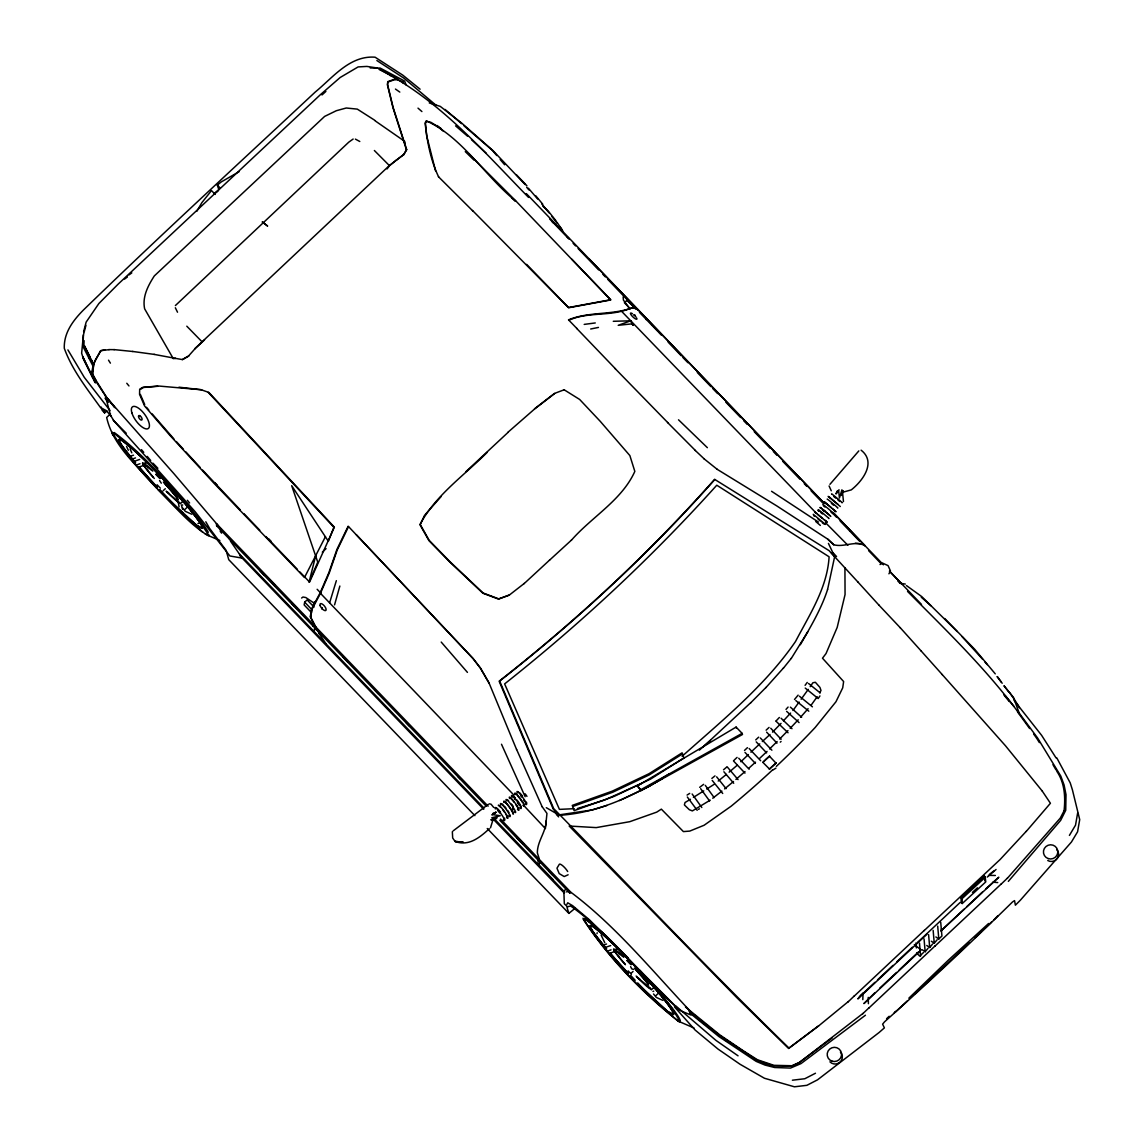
<?xml version="1.0" encoding="UTF-8"?>
<svg xmlns="http://www.w3.org/2000/svg" width="1144" height="1144" viewBox="0 0 1144 1144"><rect width="100%" height="100%" fill="white"/><g stroke="black" fill="none" stroke-linecap="round" stroke-linejoin="round"><path stroke-width="1.5" d="M1064.049 810.91C1065.564 797.325 1064.749 782.854 1056.784 771.242M862.805 999.627L863.062 992.878M85.943 325.354L83.412 334.963L82.969 346.46L92.964 366.037L91.491 374.345L95.309 382.682L82.697 356.613L93.05 378.278M84.084 340.669L83.898 345.588L93.279 364.521L100.586 350.665L109.138 349.649M83.412 334.963L81.639 353.21L83.655 359.688L95.309 382.682M546.131 820.92C545.917 832.274 537.28 841.183 537.351 852.881L539.253 858.829M452.338 831.731L452.681 838.009L455.083 841.441C468.826 846.631 479.765 837.437 489.289 828.785M319.448 633.862L310.61 617.059L311.525 611.554M552.752 879.336L539.067 865.336L539.525 862.662L539.067 865.336L564.779 892.12M92.764 374.202L93.636 364.564L95.553 359.559L100.929 350.722L104.776 349.749M92.278 372.858L93.751 364.564L91.406 359.845M1077.648 813.012L1075.517 825.181L1069.411 835.406M310.61 617.059L312.155 609.023L320.434 593.378L329.143 573.273L337.251 549.892L348.477 526.74M304.69 602.173L304.132 604.933L311.025 612.111L311.583 609.352L304.69 602.173L307.135 599.871L314.042 607.049M142.471 463.191L143.786 464.893M146.99 469.011L148.305 470.713M175.833 494.222L177.163 495.924M596.996 933.661L597.182 932.76M613.499 949.32L614.828 951.021M618.032 955.126L619.347 956.827M646.689 981.252L646.875 980.351M828.442 543.414L834.677 556.527L827.555 589.646M312.541 607.378L314.486 601.873M315.687 555.712L309.052 582.253L317.76 562.147L291.691 485.685L328.342 541.269L333.891 527.27L208.222 392.363M83.612 331.746L86.143 322.107L98.885 303.503L118.204 284.07L320.434 94.652L340.197 77.477L358.115 66.924L366.866 66.424L377.048 67.954M334.563 604.861L339.854 586.043M493.136 819.247L490.49 827.841M329.601 602.845L336.35 580.666M841.955 489.789L839.424 498.055L838.695 490.99M499.771 820.248L569.726 893.006L570.084 891.92M827.555 589.603C821.22 609.194 810.51 626.926 800.342 644.716M179.107 506.906L178.178 501.773M649.22 987.887L650.235 988.63M841.212 495.481L843.056 490.79M313.456 624.538L312.913 625.911L314.099 625.697L315.258 627.413L314.7 629.972M313.813 624.924L313.27 626.297L314.457 626.083M316.259 628.557L310.238 616.659L311.783 608.608L320.091 592.949L328.814 572.801L336.937 549.392L348.176 526.197L473.144 658.744L480.509 668.325L489.046 683.111M839.038 489.761L836.078 493.722L837.479 490.647M321.721 608.88L322.322 607.65M841.927 494.179L843.414 491.262M325.454 536.622L304.49 577.505L213.885 483.14L169.584 434.992L144.559 405.92L139.554 394.294L139.682 389.189L142.771 387.344L158.687 386.028L201.687 389.789M819.776 692.806L820.992 690.461L819.948 687.43L815.357 682.267L812.869 682.782L810.181 686.657M566.909 904.361L567.724 902.802L572.615 905.662L589.589 919.933L679.665 1010.338L691.005 1015.043M1064.049 810.853L1060.259 818.132L1007.335 878.306M888.931 573.802L890.461 570.942L888.059 565.608L882.668 563.148L880.022 564.535M997.911 915.686L994.093 919.647M314.9 627.041L314.343 629.6M807.821 631.702L791.276 658.458M196.768 211.383L201.802 202.731L211.497 190.562L215.215 194.408M403.546 154.855L406.606 149.492M565.379 889.646L563.863 891.162L564.307 903.789L567.438 906.734L570.684 905.991C609.795 934.004 639.21 973.301 674.674 1005.547M794.508 699.499L798.112 695.137M894.208 1012.812L895.68 1011.439M538.138 860.131L538.91 859.001L537.952 862.147M836.078 493.722L837.937 491.033M819.933 695.938L818.16 698.541L805.233 688.073M805.076 685.342L807.235 682.425M811.21 705.062L817.173 696.753M792.978 710.495L799.098 702.044M801.129 699.227L808.265 689.36M474.889 815.643L228.743 559.659L226.126 550.336L209.552 528.328L205.806 521.764M764.135 760.96L762.862 762.362L769.54 769.111M769.483 756.227L775.932 763.077M623.151 296.868L623.423 300.1L629.643 308.594L633.676 307.865L638.409 310.024L588.845 258.615M861.775 994.179L857.871 998.912L926.969 934.19M575.017 908.35L568.883 913.398L567.038 907.492L567.653 906.763M829.943 484.327L858.815 450.922M775.804 763.248L769.311 769.197L776.104 762.848M775.947 768.11L772.872 770.026M769.34 756.399L763.077 762.261M783.411 668.168L791.348 658.286M175.389 305.548L348.777 142.156L353.153 139.039M195.109 348.634L188.56 355.998L182.325 359.559M1026.225 831.459L1050.421 803.26L1042.198 790.99M808.107 708.665L800.571 717.231M785.985 709.409L788.087 707.063M776.118 720.892L779.364 717.474M1008.336 881.38L1060.645 820.391L1065.736 810.281L1066.008 794.665L1064.092 784.999L1060.803 776.104L1037.608 738.023L1017.359 710.596M441.141 496.525L424.51 515.415L420.248 524.538L429.257 540.468L450.164 561.904L483.111 593.007L498.741 598.87L509.366 594.966M765.908 687.601L783.483 667.982M798.212 719.805L790.175 728.328M699.67 787.329L703.646 784.341M714.828 479.493C649.449 553.181 577.219 620.305 499.656 681.023L553.667 808.594C632.003 888.387 708.765 970.012 788.974 1048.047L818.732 1025.71M781.052 723.38L772.529 732.16M783.44 720.806L790.604 713.069M1026.225 831.359L1000.156 859.473L924.109 930.658M194.895 348.591L389.375 165.551L403.689 154.497M195.095 348.648L204.547 339.897M787.959 730.587L779.636 739.01M777.134 741.541L769.583 748.934M217.86 191.105L214.371 193.693L219.176 189.189M750.693 702.816L766.022 687.401M734.119 760.159L737.051 757.414M744.501 750.421L747.432 747.676M755.726 739.911L758.658 737.165M766.122 730.172L769.054 727.427M687.315 796.996L697.182 810.309M767.066 751.379L759.416 758.601M908.836 998.197L948.19 960.302L988.588 923.494M571.399 540.225C591.777 516.873 621.864 500.271 634.834 471.399L629.858 455.569L600.2 421.278L579.636 399.442L564.006 389.689M508.236 432.217L465.851 471.7M737.108 765.336L729.128 772.171M740.869 761.747L748.39 754.568M750.893 752.18L759.759 743.886M765.079 760.016L769.64 755.998M848.104 1001.887L854.182 996.038M1001.157 884.112L1007.421 878.149M960.116 902.502L917.517 942.413M987.229 877.105L996.066 869.469M916.644 952.952L919.676 956.112L923.523 952.509M922.221 949.734L925.153 951.751L928.084 948.247M926.769 945.473L929.7 947.489L932.632 943.986M931.316 941.212L934.248 943.228L937.179 939.724M935.864 936.965L938.795 938.967L941.927 936.035L940.711 922.25M935.005 946.088L1001.257 883.94M907.406 1000.843L895.08 1012.326M915.171 993.578L969.511 942.67M974.688 937.823L981.152 931.759M985.027 928.127L991.505 922.064M124.582 279.036L127.413 277.02M128.986 274.903L131.817 272.901M110.525 413.842L106.649 417.46C113.27 446.818 138.295 466.337 156.828 488.345M163.034 490.847L165.279 488.745M180.266 503.732L183.626 500.572M184.785 509.552L187.03 507.45M322.308 552.166L326.069 548.634M628.514 301.115L626.869 300.4L624.409 302.702L630.172 308.68M750.836 702.588L702.859 747.175M630.802 973.573L633.047 971.471M651.308 989.86L654.668 986.7M655.827 995.666L658.072 993.564M853.91 996.395L924.266 930.401M859.416 996.824L874.903 982.324M877.491 979.893L892.978 965.393M896.853 961.761L912.354 947.246M874.588 993.021L863.906 1003.588L921.134 949.978L914.299 944.558M879.765 988.173L896.581 972.429M899.17 969.998L918.575 951.822M964.092 909.194L940.811 931.001L998.812 877.219L986.085 888.588M966.68 906.763L982.21 892.22M868.854 1008.05L935.206 945.816M886.586 1018.689L889.188 1016.258M862.647 1013.827L869.154 1007.678M524.109 583.64L549.663 560.017M322.007 94.966L325.883 91.42M762.319 741.541L769.969 734.505M780.279 742.17L781.066 741.455M961.06 897.668L984.426 876.147L985.141 876.862L985.785 881.881L962.261 903.517L961.217 902.745L961.06 897.668L962.104 898.626L962.261 903.517M962.104 898.626L985.284 877.291M972.443 892.406L977.448 887.816M487.387 452.166C464.307 475.403 435.392 495.323 419.919 524.653L428.928 540.597L449.864 562.076L482.882 593.236L498.527 599.098L509.166 595.195L524.281 583.426M549.535 560.174L571.485 540.082M749.034 768.039L755.526 762.147M723.508 769.798L726.569 767.195M508.036 432.189L534.691 408.908L554.668 393.507M699.341 750.149L710.524 740.34M745.001 771.542L735.892 779.436M733.504 781.495L724.61 788.917M711.854 778.42L714.986 775.904M453.124 830.901L488.231 804.389M101.23 407.064L102.245 410.467L104.59 412.884L107.007 410.896M389.26 165.909L396.682 159.831M848.39 1001.515L818.403 1026.111L788.602 1048.49L736.679 997.525L569.183 826.039L596.224 827.612L629.786 821.678L656.727 812.126L661.346 809.137L683.411 831.602L689.775 831.087L704.103 825.253L731.102 806.234A909.308 906.077 28 0 0 772.515 769.955M218.361 188.374L217.331 185.085L221.178 181.968L239.167 171.657M718.203 781.052L726.397 774.388M721.893 791.105L712.726 798.226M862.962 1013.441L798.984 1062.847L791.476 1066.194L773.444 1065.779L756.985 1060.231L719.29 1035.306L688.645 1010.738M682.124 756.27C722.107 720.563 764.893 686.028 795.509 641.512C809.537 614.671 827.312 587.787 829.1 556.799L716.773 485.213C651.865 557.428 580.737 623.623 504.633 683.897L559.43 809.38L574.145 808.679M989.489 874.345L993.693 871.056M534.534 408.837L554.54 393.407L564.106 389.804M865.436 1015.229L801 1063.591L790.504 1068.081L774.688 1067.509L765.05 1065.093L756.213 1061.403L718.89 1036.55L689.56 1012.812M710.195 800.142L692.363 810.924L689.36 809.737L684.384 804.947L685.027 802.516L690.447 799.256M301.616 598.026L302.974 597.011L305.834 597.554L314.729 603.56M832.117 1038.008L799.399 1062.39L791.92 1065.736L773.902 1065.321L757.471 1059.773L743.271 1050.764L719.833 1034.891L685.471 1007.02M396.453 160.046L403.789 154.64L406.706 149.635L393.136 107.45L387.559 84.499L387.83 81.61L394.38 79.293L397.912 79.179L379.25 68.955M669.454 773.787L649.005 786.471L619.505 800.543M687.072 795.066L689.703 793.393M491.877 814.928L496.01 812.24L492.792 813.498M698.498 809.394L699.427 808.808M572.672 806.506L572.272 805.405L612.326 791.133L649.034 773.701L682.096 752.824L682.496 753.925L649.42 774.803L612.726 792.234L572.672 806.506L574.116 810.638L614.171 796.367L650.864 778.921L683.883 757.957M693.407 797.397L703.76 790.89M706.72 789.031L714.113 784.369M493.107 814.027L496.01 812.24M140.469 389.303L143.543 387.458L157.686 386.286M637.365 785.928L736.092 727.083L742.127 733.361L742.485 734.491L641.226 790.533L637.365 785.928L641.226 790.533M188.76 356.041L182.54 359.602L175.318 358.344M662.204 778.721C630.244 797.311 595.809 813.413 558.358 815.343L553.21 808.994L499.127 681.223C576.805 620.42 649.148 553.181 714.628 479.365L829.071 550.636L858.186 582.325M640.94 789.632L742.127 733.361M568.983 891.276L566.537 891.891M815.472 1073.244L804.818 1078.735L792.392 1080.208M205.377 534.205L208.465 534.777C183.011 496.31 149.835 461.59 113.642 433.004L112.255 433.261L112.727 435.206M627.57 958.071C613.785 944.672 601.043 929.457 584.684 919.132L583.297 919.39C608.622 957.9 642.27 992.963 678.621 1021.335L679.507 1020.891C668.568 1000.399 650.879 984.255 635.849 966.766M641.898 783.254L604.447 800.099L577.405 808.536M568.125 874.788L564.192 876.547L559.216 873.616L556.956 868.21L559.187 864.506A6.95 1.773 48.6 0 1 562.619 865.679A6.95 1.773 48.6 0 1 567.681 871.514M491.934 820.477L496.467 818.518M145.946 463.148L144.673 463.077M179.208 502.516L177.921 502.445M182.697 505.033L181.424 504.962L182.597 509.423M197.955 523.537L198.727 523.237M616.988 949.277L615.701 949.205M652.967 991.448L653.739 991.162M568.968 320.22C588.102 311.497 610.295 316.759 629.643 308.594M132.275 459.101L135.493 457.9M136.794 464.907L140.011 463.72M603.303 945.216L606.534 944.014M607.836 951.036L611.053 949.835M569.726 893.006L571.128 892.52L500.514 819.061M135.049 461.046L139.668 459.445M139.568 466.852L144.201 465.25M606.091 947.16L610.71 945.559M610.61 952.981L615.229 951.379M577.077 328.685L568.496 319.834C589.103 311.34 612.455 315.415 633.304 307.464L638.037 309.624L824.381 503.417M490.719 819.833L497.125 817.76M130.588 456.113L133.505 455.198M606.935 805.476L592.306 809.938L558.801 814.928L546.289 807.678M842.027 492.449L851.265 489.889C862.633 480.981 876.647 462.276 861.117 450.178M827.813 539.196L833.719 544.758C844.401 547.676 855.34 540.011 865.164 545.845L833.032 512.412M491.763 817.788L500.228 815.758L492.463 814.571M634.334 315.429L635.249 315.215M590.69 329L598.455 327.427M584.198 324.395L595.266 322.951M631.731 323.881L618.218 325.311L630.716 320.806L633.075 325.268L630.716 320.806L613.284 321.292M650.607 988.416L638.238 978.163A26.312 2.102 46.9 0 1 636.121 976.032M108.794 349.592L114.257 349.649M370.184 67.954L380.18 68.082L404.604 81.067L406.177 84.999M988.53 875.36L995.366 875.475M992.963 882.181L997.74 882.567M855.283 543.257L860.431 543.672M156.656 474.345L157.729 474.445M164.321 482.325L165.394 482.425M168.626 492.792L166.438 491.52M627.698 960.474L628.771 960.574M635.363 968.439L636.436 968.539M633.418 969.411L631.774 968.868L630.601 966.637M639.668 978.906L637.465 977.648M113.942 349.592L132.933 351.508M178.936 387.187L201.001 389.689L208.894 392.463L334.363 527.155L309.566 582.053L299.871 571.943M132.632 351.451L154.326 354.411M900.256 583.297L905.304 584.069M154.068 354.368L175.532 358.387L173.273 358.63L144.63 308.823C142.142 296.825 148.019 285.728 154.311 275.933L324.624 116.416L336.336 110.711L346.26 108.008L357.3 109.123L374.76 120.277M815.901 512.784L816.902 513.499M840.282 506.52L829.128 496.954L829.843 497.611M835.42 511.196L834.405 510.481M813.212 514.285L825.439 524.438L824.281 523.623M813.57 515.544L814.585 516.273M826.64 521.707L825.625 520.992M489.26 803.832L491.062 804.203L493.693 807.435M488.116 806.191L216.416 523.637L216.631 525.797L218.518 526.312L220.72 529.1L220.263 531.445L221.593 533.147M429.257 102.931L440.268 106.392L461.776 123.152L493.05 150.679L525.21 184.584M753.939 1059.358L771.571 1065.922M528.557 197.412C482.854 150.708 438.438 98.885 379.15 69.455M191.834 514.257L185.257 511.311L182.511 507.864M662.876 1000.371L656.298 997.425L653.539 993.993M207.579 535.22L219.848 540.497M678.621 1021.335L693.95 1027.927M355.398 139.11L359.788 141.499M906.434 585.556L921.706 596.553L957.185 631.531M441.398 128.714L430.83 122.294L426.54 121.35L425.454 123.409L426.698 135.821L435.521 170.771M114.228 432.532C142.986 453.696 166.223 481.61 189.99 508.079A70.685 5.634 46.9 0 1 208.308 532.289M585.27 918.646L605.762 935.492L628.027 957.8M717.016 469.226L776.733 505.877L827.884 539.224L833.776 544.773M376.862 60.532L403.803 78.107L436.093 105.291M771.571 491.291L818.375 522.036M178.879 502.302L167.196 492.034M395.452 89.06L399.799 92.092M738.052 1055.826L715.972 1040.411L675.375 1005.647L674.459 1006.863L695.094 1030.015L717.974 1049.034L740.054 1064.263L764.464 1078.263L794.451 1086.8L806.863 1085.327L817.531 1079.836L879.064 1032.531L884.384 1027.884L882.625 1024.166L884.498 1021.864C928.056 982.91 970.77 942.899 1012.497 901.972L1014.542 900.6L1015.386 905.176L1020.376 900.185L1071.456 841.998L1077.576 831.788L1079.707 819.619L1072.414 789.832L1070.226 782.896L1056.799 757.9M571.285 892.563C618.404 928.099 655.269 974.659 695.852 1017.045M374.889 120.663L404.704 141.37L404.99 143.458M512.784 809.351L513.613 809.666L512.812 807.864M161.304 483.183L159.559 480.523M825.696 502.988L824.795 502.287L826.812 504.161M728.084 1042.012L696.138 1017.445L694.351 1014.785M841.884 502.573C844.601 504.39 830.201 492.32 831.616 493.979M837.508 507.807C840.239 509.623 825.825 497.554 827.255 499.213M834.877 510.953L836.021 511.768L834.72 510.539M833.075 513.113C835.735 514.914 821.749 503.117 822.808 504.518M821.278 508.265L820.262 507.55L820.977 508.208M830.43 516.259C833.232 518.032 818.746 505.905 820.176 507.664M828.656 518.389C831.373 520.22 816.973 508.151 818.389 509.795M818.961 511.039L817.946 510.324L818.661 510.982M826.011 521.55L827.169 522.365L824.495 519.805M455.569 125.854L467.496 136.15M703.903 458.687L717.259 469.369M823.38 505.762L824.953 507.021M823.108 509.852L824.023 510.582M822.607 509.538L823.637 510.367M808.522 683.468L820.148 692.878M420.105 89.203L402.831 75.175L375.089 57.2C349.764 55.269 332.861 77.592 315.243 92.035C237.752 164.436 159.559 236.122 83.455 309.995C73.116 320.42 63.721 332.847 64.293 348.305C72.215 370.198 87.187 388.989 100.658 407.779L105.934 410.367L111.354 416.244M799.413 696.196L812.412 706.835M795.809 700.571L808.808 711.211M202.788 532.232C169.741 501.959 135.493 470.327 111.955 432.074M833.761 496.496L835.764 498.141M826.74 503.875L831.431 507.764M822.307 509.18L825.181 511.54M820.534 512.312L822.522 513.956M817.889 514.471L822.565 518.361M921.292 597.225L931.059 605.862M831.388 503.36L833.504 505.133M824.581 511.053L829.157 514.929M907.549 591.419C946.488 630.573 986.714 669.326 1019.461 713.942M818.16 519.176L820.277 520.949M815.786 521.564L820.362 525.439M707.364 447.676L678.521 419.805M445.073 109.438L461.532 123.652M837.88 499.899L839.796 501.53M837.98 504.39L828.17 496.382L828.985 497.139M833.604 509.623L823.923 501.644L826.225 503.775M824.867 511.468L822.936 509.809M823.337 510.31L824.595 511.382M833.29 509.294L835.22 511.025M830.973 512.069L833.104 513.971M826.354 521.621L814.943 512.212L815.758 512.955M822.178 522.579L823.609 523.823M464.035 125.84L492.277 150.264L496.782 155.541M418.003 108.137L421.907 111.569M790.418 707.149L801.629 717.288M786.614 711.339L799.07 722.608M437.222 125.54L443.6 131.403M542.828 206.106L548.262 211.082L555.998 220.821M151.837 470.37L144.115 463.963A26.126 2.088 46.9 0 0 145.116 467.195L150.593 474.088A26.312 2.102 46.9 0 0 153.368 477.32M622.879 956.484L615.157 950.078A26.126 2.088 46.9 0 0 616.158 953.309L621.635 960.216A26.312 2.102 46.9 0 0 625.396 964.549M471.457 139.639L486.286 153.296M157.843 468.253L152.981 463.191M465.279 151.623L474.102 160.174M566.995 236.737L568.854 238.467M695.166 450.364L704.161 458.858M781.08 718.232L791.991 728.699M775.932 721.135L788.044 732.775M126.212 433.19L113.256 420.22M944.715 618.518L974.902 649.52L995.266 673.859M438.452 176.719L472.729 210.868M472.486 210.467L568.611 307.765L610.724 299.971L515.529 200.615L469.183 154.383M515.715 201.029C484.97 176.319 462.648 137.351 426.226 120.806L425.125 122.88C427.069 141.355 430.644 160.375 438.753 177.163M511.625 197.597L515.372 201.344M374.374 150.507L389.475 165.694L387.087 168.926M847.876 545.273L825.539 522.679M667.524 422.479L695.438 450.536M155.813 474.231L160.103 478.592M626.855 960.359L631.13 964.721M186.801 326.197L201.773 341.513M815.715 512.598L621.206 310.911M526.597 264.364L568.511 307.522L610.696 299.728L571.857 259.245M615.072 368.54L667.853 422.694M628.099 970.87L631.402 974.302M157.057 484.756L160.36 488.173M962.133 636.679L982.725 659.387M526.326 193.608L823.952 503.045M833.847 513.341L883.425 564.807M889.503 571.228L901.872 584.083M549.578 218.847L568.968 239.053M573.115 243.329L575.589 245.903M578.063 248.491L598.655 269.927M602.845 274.26L605.319 276.834M607.807 279.408L635.406 308.294L626.869 300.4M639.467 312.369L651.494 324.853M652.037 325.397L658.229 331.832M658.915 332.575L661.389 335.149M668.125 342.127L681.195 355.741M682.968 357.572L687.93 362.719M697.282 372.472L710.896 386.629M712.669 388.459L717.631 393.607M725.739 402.073L740.597 417.517M743.614 420.62L747.318 424.481M754.211 431.674L770.298 448.405M773.315 451.508L777.019 455.369M782.668 461.275L799.999 479.293M804.246 483.683L806.72 486.257M811.139 490.876L822.808 502.988M833.947 514.571L836.421 517.145M840.139 521.006L849.506 530.773M850.035 531.302L859.401 541.069M868.596 550.621L880.294 562.805M897.768 580.952L900.199 583.483M214.886 482.782L217.331 485.328M268.668 538.781L271.114 541.327M240.226 509.824L202.602 470.112M243.887 513.642L259.774 530.187M265.894 536.55L297.44 569.426M320.091 592.949L513.999 795.194M228.843 538.295L233.776 543.429M259.674 570.356L264.593 575.489M291.734 603.703L294.194 606.263M316.03 628.971L318.504 631.531M343.171 657.199L348.119 662.333M375.261 690.547L378.95 694.408M406.091 722.622L409.795 726.483M457.915 776.519L460.374 779.078M517.131 838.094L520.835 841.941M549.091 871.342L552.752 875.146M216.631 525.797L486.157 806.091M325.84 643.686L483.883 808.007M493.464 817.931L539.067 865.336M239.439 553.982L326.169 644.043L319.104 633.49M240.054 555.87L483.755 809.308M493.65 819.59L564.164 892.921M487.244 828.499L568.883 913.398M889.503 571.128L921.506 604.447M217.331 185.085L219.805 187.659M317.145 589.289L320.778 593.064M514.371 798.698L515.286 799.656M497.869 810.739L499.856 812.998M462.619 780.537L469.955 788.187M515.186 835.377L523.737 844.301M527.413 848.119L534.734 855.769M264.235 574.345L275.189 585.771M283.726 594.651L297.125 608.622M302.002 613.699L308.093 620.048M516.287 174.632L526.941 185.786M576.605 328.314L615.486 368.84M356.284 534.677L473.044 658.415L480.423 668.01L488.974 682.825L516.587 749.534M157.872 489.475C173.802 505.176 188.245 523.18 207.321 535.178A70.685 5.634 46.9 0 0 209.223 535.235M523.68 805.405L545.388 828.599L546.961 813.427L542.184 806.72M833.118 552.909L836.564 556.556M878.749 604.933L900.399 627.899M770.756 728.256L781.123 739.253M766.609 732.146L776.976 743.142M760.36 737.994L771.885 750.207M756.227 741.87L766.594 752.866M749.134 748.505L760.66 760.731M744.987 752.394L755.369 763.391M738.752 758.243L749.12 769.24M733.447 760.903L744.973 773.115M556.341 814.442L558.644 816.873M173.917 438.924L152.152 413.913M176.305 441.527L183.469 449.32M185.871 451.923L200.214 467.51M831.316 552.824L834.677 556.527M857.914 582.024L878.992 605.19M639.811 970.241L661.032 994.193A70.685 5.634 46.9 0 1 678.363 1021.306C642.513 991.676 607.993 957.428 582.997 918.203M635.463 969.311L643.443 978.292A26.569 2.116 46.9 0 1 648.233 984.269M164.436 483.197L172.401 492.177A26.569 2.116 46.9 0 1 177.878 499.07M900.199 627.67L921.335 651.179M441.212 642.07L467.438 672.386M555.455 811.21L558.801 814.928M921.163 650.993L942.327 674.674M942.184 674.531L1005.504 745.802L1042.227 791.019M528.385 188.202L537.694 199.042M984.941 662.004L987.229 664.635M1004.103 685.899L1013.584 697.583L1018.875 712.312M146.475 407.321L148.749 409.967M526.655 187.273L528.971 189.961M500.157 159.488L504.661 164.765M727.155 766.823L738.052 779.593M723.909 771.771L733.719 783.268M141.441 449.621L143.744 452.323M147.219 456.399L150.679 460.474M187.359 500.286L189.604 502.974M535.635 195.667L542.756 204.204M541.784 203.947L549.077 212.898M1005.147 695.609L1014.027 706.506M520.734 795.681L521.807 796.982M1003.846 694.88L1009.208 701.501M126.784 383.269L128.972 385.943M110.096 410.624L84.299 377.377L67.911 349.907M217.903 525.268L173.802 473.53L105.505 396.324L110.482 415.286L113.942 420.921L194.952 511.482L229.858 555.97L242.242 558.129L230.459 541.098M115.001 407.736L106.606 397.311L93.722 376.776L95.967 381.166L91.334 372.014M114.486 407.235L106.077 396.782L95.438 380.637L91.491 372.658M716.644 776.862L726.111 788.645M712.212 780.408L722.722 793.493M1014.156 700.471L1041.641 735.363L1056.084 757.957M552.023 216.616L557.099 223.151M551.665 221.049L552.995 222.751M105.062 398.212L108.308 402.359M1004.16 685.957L1009.051 692.349M997.082 676.662L1001.214 682.11M1017.545 711.883L1029.629 728.528M1033.59 733.962L1036.636 738.166M705.276 785.356L714.142 797.597M700.657 788.688L709.537 800.914M997.425 676.633L1002.187 683.254M692.149 794.007L701.815 807.507M560.331 227.37L562.748 230.873M1009.78 692.792L1015.986 701.887M556.942 222.208L561.69 229.172M517.431 802.43L518.933 804.976M108.523 360.174L110.41 363.134M1036.593 738.109L1039.381 742.599M831.245 490.79L829.085 485.957M1052.98 764.678L1056.012 769.912M177.52 312.212L175.332 307.765M645.659 318.804L646.103 319.576M1016.873 703.188L1019.404 707.75M523.78 799.87L524.581 801.672M604.776 942.727L601.086 935.02M84.384 345.66L89.847 356.685M84.27 345.66L93.636 364.564M91.248 371.614L96.082 381.195L92.65 374.188M501.501 744.244L525.153 796.682M516.559 749.349L542.184 806.82M130.059 448.891L131.803 452.824M126.555 446.374L128.314 450.307M140.34 394.394L144.716 404.547M402.945 81.767L403.432 83.112M403.432 83.212L402.945 81.882L397.797 79.78L394.265 79.78L387.73 82.096L387.444 84.985L393.021 107.894L406.463 149.864M682.496 753.925L683.94 758.057M736.092 727.083L736.45 728.213M103.561 409.523L104.59 412.884M672.658 1011.639L673.416 1014.127L667.853 1011.51L644.916 990.489A60.589 4.833 46.9 0 1 637.537 983.025A60.775 4.848 46.9 0 0 670.227 1007.649A60.775 4.848 46.9 0 0 606.191 937.394A60.775 4.848 46.9 0 0 606.706 949.134L594.079 933.261A60.16 4.79 46.9 0 1 591.748 925.825C616.444 944.143 636.464 968.038 656.913 990.804A61.204 4.876 46.9 0 1 672.672 1011.639M984.426 876.147L984.941 880.923M842.384 490.99L843.471 501.587M937.694 926.111L938.795 938.967M933.146 930.372L934.248 943.228M928.599 934.634L929.7 947.489M924.052 938.895L925.153 951.751M919.49 943.171L920.591 956.012M941.441 928.928L941.584 930.83M916.029 942.913L916.344 947.933M868.239 997.396L868.41 1003.688M844.93 567.767L845.058 594.551L837.179 627.441L826.025 653.567L822.493 658.2L843.629 681.538L842.713 687.844L835.964 701.744L815.229 727.427A909.308 906.077 28 0 1 776.333 766.38M185.757 515.801A60.775 4.848 46.9 0 0 191.692 511.654A60.775 4.848 46.9 0 0 130.016 446.661A60.775 4.848 46.9 0 0 135.664 463.005L123.037 447.147A60.16 4.79 46.9 0 1 120.721 439.711C145.402 458.015 165.437 481.91 185.871 504.69A61.204 4.876 46.9 0 1 201.63 525.511L202.374 527.999L196.811 525.382L173.874 504.375A60.589 4.833 46.9 0 1 159.531 489.632A60.775 4.848 46.9 0 0 182.997 513.213M179.579 502.659A27.056 2.145 47 0 1 166.209 491.176M154.311 478.492A27.056 2.145 47 0 1 142.685 463.42A27.056 2.145 47 0 1 152.781 471.156M156.156 474.517A27.056 2.145 47 0 1 159.731 478.178M163.363 482.039A27.056 2.145 47 0 1 178.435 499.957M609.781 952.795A60.589 4.833 46.9 0 0 628.328 973.372A60.775 4.848 46.9 0 1 610.896 954.024M650.621 988.788A27.056 2.145 47 0 1 637.251 977.305M625.353 964.606A27.056 2.145 47 0 1 613.727 949.549A27.056 2.145 47 0 1 623.823 957.285M627.198 960.631A27.056 2.145 47 0 1 630.773 964.306M634.405 968.153A27.056 2.145 47 0 1 648.719 984.998M636.707 318.132A4.361 1.101 43.7 0 1 634.906 318.532A4.361 1.101 43.7 0 1 630.687 314.157A4.361 1.101 43.7 0 1 632.489 313.756M633.733 314.7A4.361 1.101 43.7 0 1 636.021 317.074M389.961 75.518A8.094 1.316 -43.9 0 1 390.576 75.633M88.832 358.258A8.094 1.316 -43.9 0 1 89.118 357.3M1056.656 849.477A7.207 7.093 -17.3 0 1 1047.761 860.545M840.411 1052.022A7.207 7.093 -17.3 0 1 840.096 1062.061A7.207 7.093 -17.3 0 1 829.915 1061.846M517.317 792.935A8.051 1.115 53.9 0 1 519.405 793.321A8.051 1.115 53.9 0 1 525.639 801.915A8.051 1.115 53.9 0 1 525.182 803.774M525.11 793.822A8.051 1.115 53.9 0 1 526.969 796.367M515.329 794.308A7.079 0.987 53.9 0 1 516.587 794.78M517.975 796.224A7.079 0.987 53.9 0 1 522.593 802.587M523.494 804.303A7.079 0.987 53.9 0 1 523.48 805.533M518.218 792.191A7.079 0.987 53.9 0 1 518.547 792.005M519.476 792.678A7.079 0.987 53.9 0 1 522.493 796.11M526.397 802.201A7.079 0.987 53.9 0 1 526.698 803.231M511.854 796.91A8.051 1.115 53.9 0 1 513.956 797.296A8.051 1.115 53.9 0 1 520.191 805.891A8.051 1.115 53.9 0 1 519.719 807.736M515.158 794.508A8.051 1.115 53.9 0 1 517.245 794.894A8.051 1.115 53.9 0 1 523.48 803.488A8.051 1.115 53.9 0 1 523.022 805.347M510.21 798.083A7.079 0.987 53.9 0 1 514.142 802.201M515.772 804.432A7.079 0.987 53.9 0 1 518.017 809.509M513.07 797.196A7.079 0.987 53.9 0 1 513.098 795.981M514.028 796.653A7.079 0.987 53.9 0 1 515.415 798.097M517.045 800.085A7.079 0.987 53.9 0 1 520.935 806.177M521.249 807.206A7.079 0.987 53.9 0 1 520.92 807.407M506.349 800.929A8.051 1.115 53.9 0 1 508.436 801.315A8.051 1.115 53.9 0 1 514.671 809.909A8.051 1.115 53.9 0 1 514.214 811.768M509.638 798.526A8.051 1.115 53.9 0 1 511.74 798.927A8.051 1.115 53.9 0 1 517.975 807.507A8.051 1.115 53.9 0 1 517.503 809.366M504.361 802.301A7.079 0.987 53.9 0 1 508.637 806.205A7.079 0.987 53.9 0 1 512.841 813.327M507.593 799.999A7.079 0.987 53.9 0 1 508.522 800.671M511.525 804.103A7.079 0.987 53.9 0 1 513.141 806.334M500.8 804.961A8.051 1.115 53.9 0 1 502.902 805.362A8.051 1.115 53.9 0 1 509.137 813.956A8.051 1.115 53.9 0 1 508.665 815.801M504.104 802.573A8.051 1.115 53.9 0 1 508.608 805.848A8.051 1.115 53.9 0 1 513.027 814.17M499.156 806.148A7.079 0.987 53.9 0 1 500.085 806.82M503.088 810.252A7.079 0.987 53.9 0 1 504.718 812.483M506.091 814.628A7.079 0.987 53.9 0 1 506.964 817.56M502.044 804.032A7.079 0.987 53.9 0 1 502.974 804.718M504.361 806.162A7.079 0.987 53.9 0 1 505.991 808.15M507.607 810.381A7.079 0.987 53.9 0 1 508.98 812.512M510.195 815.272A7.079 0.987 53.9 0 1 509.866 815.457M495.352 808.937A8.051 1.115 53.9 0 1 497.44 809.323A8.051 1.115 53.9 0 1 503.689 817.917A8.051 1.115 53.9 0 1 503.217 819.776M498.283 805.376A8.051 1.115 53.9 0 1 505.004 812.369A8.051 1.115 53.9 0 1 506.506 817.388M496.253 808.207A7.079 0.987 53.9 0 1 500.529 812.126M504.433 818.217A7.079 0.987 53.9 0 1 504.747 819.247M462.991 842.141L455.083 841.441L462.991 842.141M139.582 415.629L139.01 415.558A2.717 1.216 54.9 0 0 138.653 417.174L139.053 418.06A2.588 1.144 54.9 0 0 140.998 419.991L141.57 420.062A2.717 1.216 54.9 0 0 141.942 418.447L141.541 417.56A2.588 1.144 54.9 0 0 139.582 415.629M267.539 225.997L262.348 222.007L267.539 225.997M138.739 466.666A60.589 4.833 46.9 0 0 157.3 487.258A60.775 4.848 46.9 0 1 138.781 466.652M630.573 975.76A60.589 4.833 46.9 0 0 635.034 980.437A60.775 4.848 46.9 0 1 630.616 975.746M131.846 412.769A13.413 5.405 53.8 0 0 147.219 428.914A13.413 5.405 53.8 0 0 142.128 411.311A13.413 5.405 53.8 0 0 131.846 412.769M1048.219 858.601A7.207 7.093 -17.3 0 0 1057.699 850.535A7.207 7.093 -17.3 0 0 1045.945 846.531A7.207 7.093 -17.3 0 0 1048.219 858.601M831.974 1061.146A7.207 7.093 -17.3 0 0 841.455 1053.066A7.207 7.093 -17.3 0 0 829.7 1049.077A7.207 7.093 -17.3 0 0 831.974 1061.146M320.177 605.677A4.361 1.759 50.3 0 0 325.482 610.624A4.361 1.759 50.3 0 0 323.495 605.019A4.361 1.759 50.3 0 0 320.177 605.677"/></g></svg>
